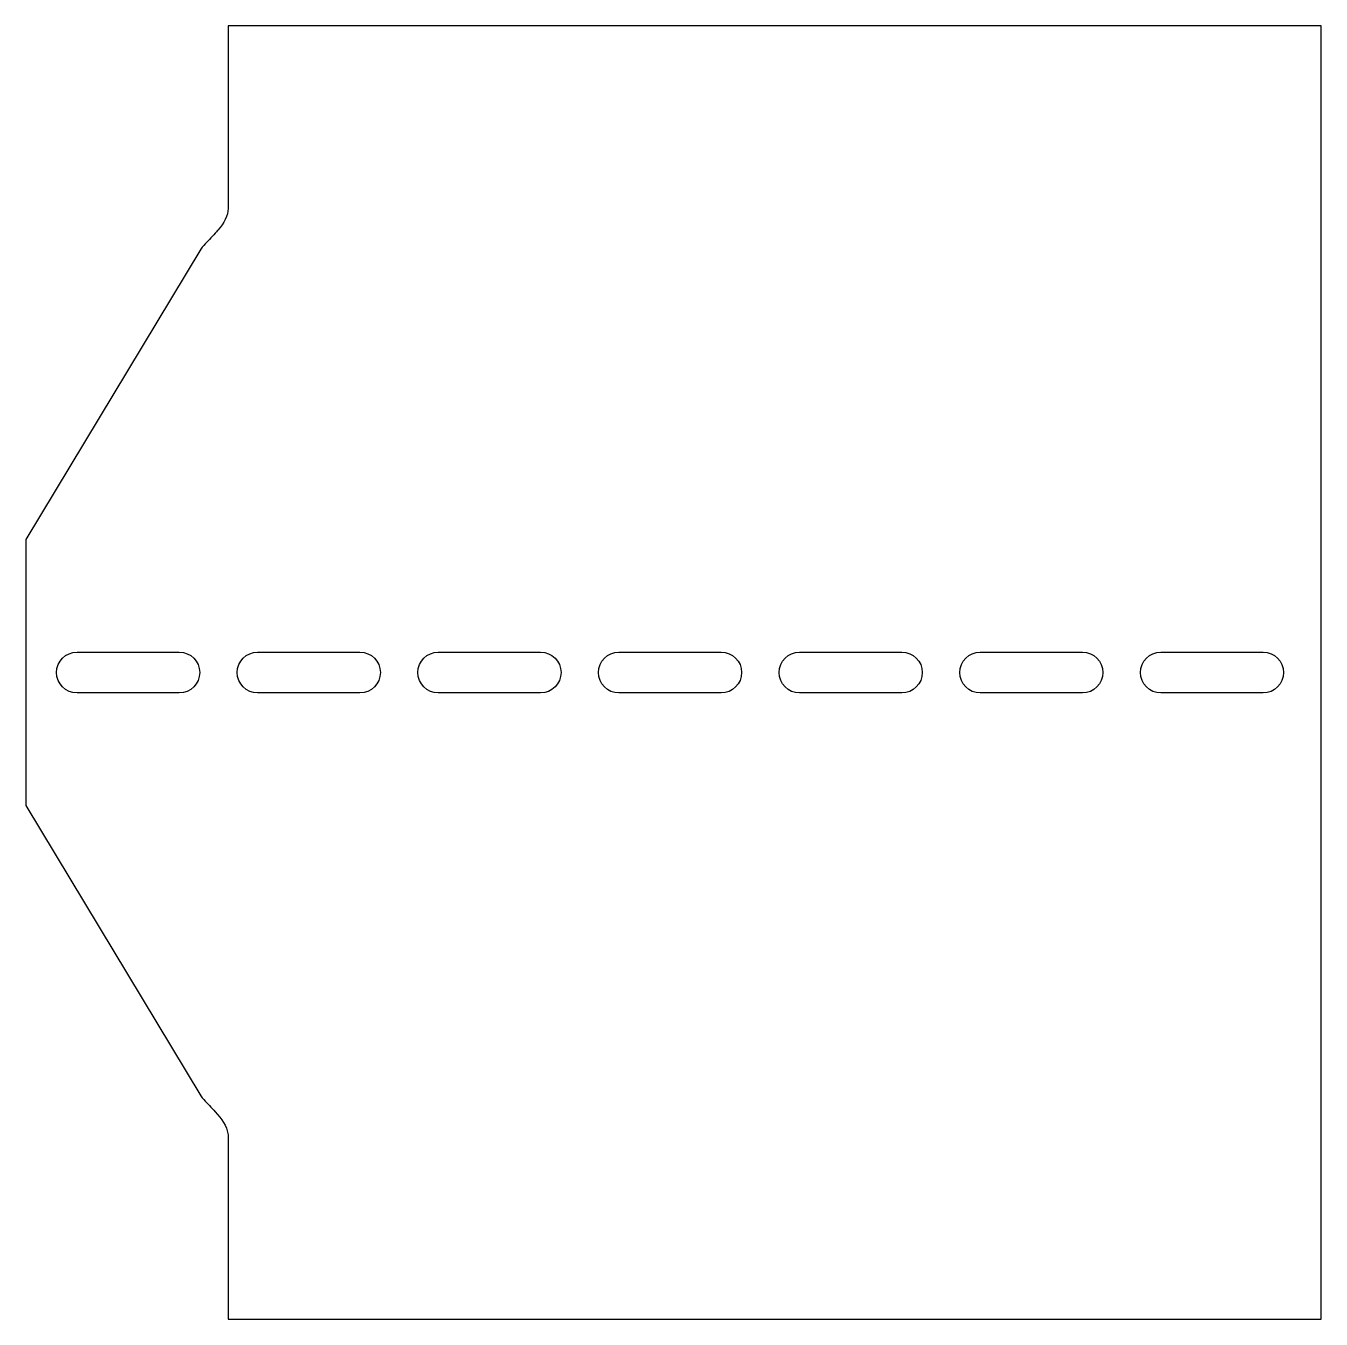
# Model space of a CAD drawing. Header units: millimetres. Extents: x -30 to 160, y 0 to 190.
import ezdxf

# ---------------------------------------------------------------- set-up
doc = ezdxf.new("R2010")
doc.units = ezdxf.units.MM

msp = doc.modelspace()

# ---------------------------------------------------------------- linework, layer by layer
for points in [[(0, 26.79), (0, 0), (160.34, 0), (160.34, 189.75), (0, 189.75), (0, 162.95)], [(-4.02, 157.01), (-29.66, 114.37), (-29.66, 75.38), (-4.02, 32.74)]]:
    msp.add_lwpolyline(points)
for points in [[(-22.16, 91.87, -1), (-22.16, 97.87), (-7.16, 97.87, -1), (-7.16, 91.87)], [(19.34, 97.87, -1), (19.34, 91.87), (4.34, 91.87, -1), (4.34, 97.87)], [(30.84, 91.87, -1), (30.84, 97.87), (45.84, 97.87, -1), (45.84, 91.87)], [(72.34, 97.87, -1), (72.34, 91.87), (57.34, 91.87, -1), (57.34, 97.87)], [(83.84, 91.87, -1), (83.84, 97.87), (98.84, 97.87, -1), (98.84, 91.87)], [(125.34, 97.87, -1), (125.34, 91.87), (110.34, 91.87, -1), (110.34, 97.87)], [(136.84, 91.87, -1), (136.84, 97.87), (151.84, 97.87, -1), (151.84, 91.87)]]:
    msp.add_lwpolyline(points, format="xyb", close=True)
for points, knots in [([(0, 162.95), (0, 161.89), (-0.6, 160.84), (-1.5, 159.78), (-1.62, 159.63), (-1.76, 159.48), (-1.89, 159.33)], [-3.141563, -3.141563, -3.141563, -3.141563, -2.039392, -2.039392, -2.039392, -1.882683, -1.882683, -1.882683, -1.882683]), ([(-1.89, 30.42), (-0.94, 29.36), (-0.19, 28.3), (-0.03, 27.25), (-0.01, 27.1), (0, 26.95), (0, 26.79)], [1.882683, 1.882683, 1.882683, 1.882683, 2.984853, 2.984853, 2.984853, 3.141563, 3.141563, 3.141563, 3.141563])]:
    msp.add_open_spline(points, degree=3, knots=knots)
for points in [[(-1.89, 159.33), (-2.43, 158.73), (-3.03, 158.13), (-3.57, 157.53)], [(-3.57, 157.53), (-3.72, 157.36), (-3.87, 157.19), (-4.02, 157.01)], [(-4.02, 32.74), (-3.87, 32.56), (-3.72, 32.39), (-3.57, 32.22)], [(-3.57, 32.22), (-3.03, 31.62), (-2.43, 31.02), (-1.89, 30.42)]]:
    msp.add_open_spline(points, degree=3)

doc.saveas('drawing.dxf')
